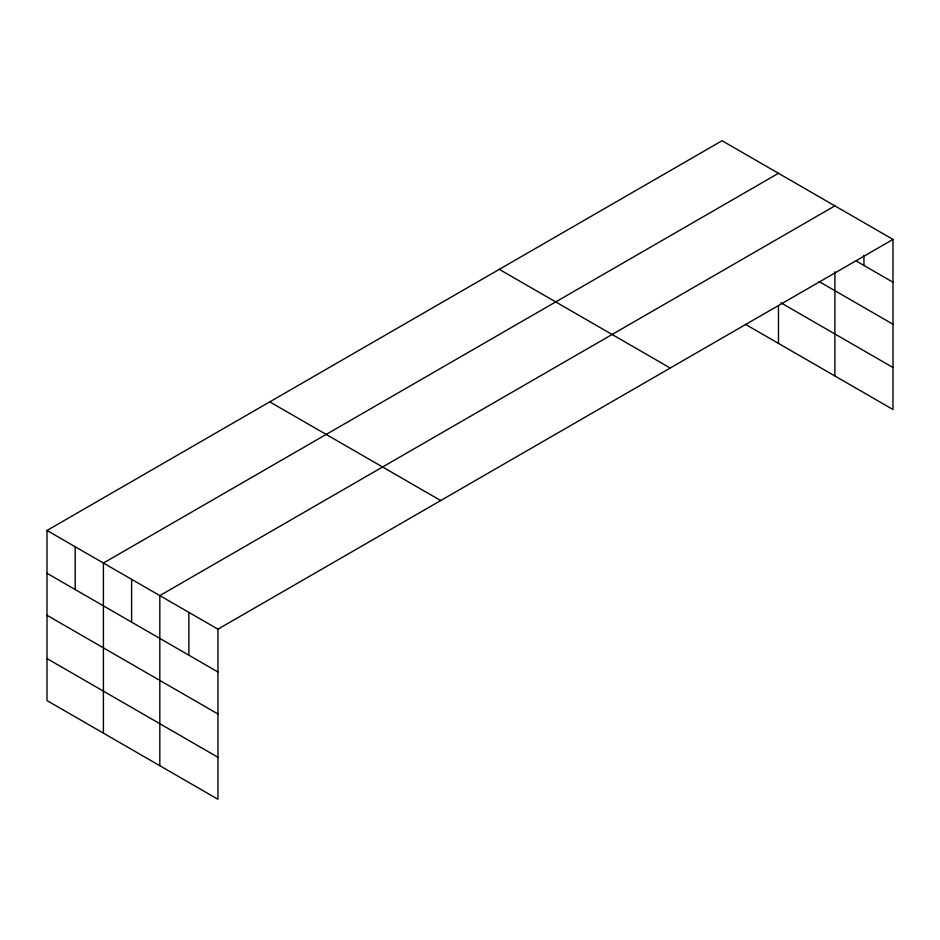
<?xml version="1.0" encoding="UTF-8"?>
<svg xmlns="http://www.w3.org/2000/svg" width="940" height="940" viewBox="0 0 940 940"><rect width="100%" height="100%" fill="white"/><g stroke="black" fill="none" stroke-linecap="round" stroke-linejoin="round"><path stroke-width="1.41" d="M834.885 271.848L834.885 375.965M745.361 324.288L893 409.523L893 239.418L722.061 140.73L47 530.477L47 700.582L217.939 799.27L217.939 629.166L47 530.477M778.473 173.301L103.412 563.048L103.412 733.141M834.885 205.872L159.824 595.607L159.824 765.712M217.939 629.166L893 239.418M856.364 261.073L893 282.235M818.94 281.483L893 324.241M780.928 302.809L893 367.517M499.293 269.345L670.232 368.034M269.768 401.862L440.707 500.55M47 573.283L217.939 671.971M47 615.289L217.939 713.977M47 658.576L217.939 757.264M863.942 255.469L863.942 265.456M778.473 305.747L778.473 343.406M188.881 612.386L188.881 655.204M131.612 579.322L131.612 622.139M75.2 546.763L75.2 589.568"/></g></svg>
